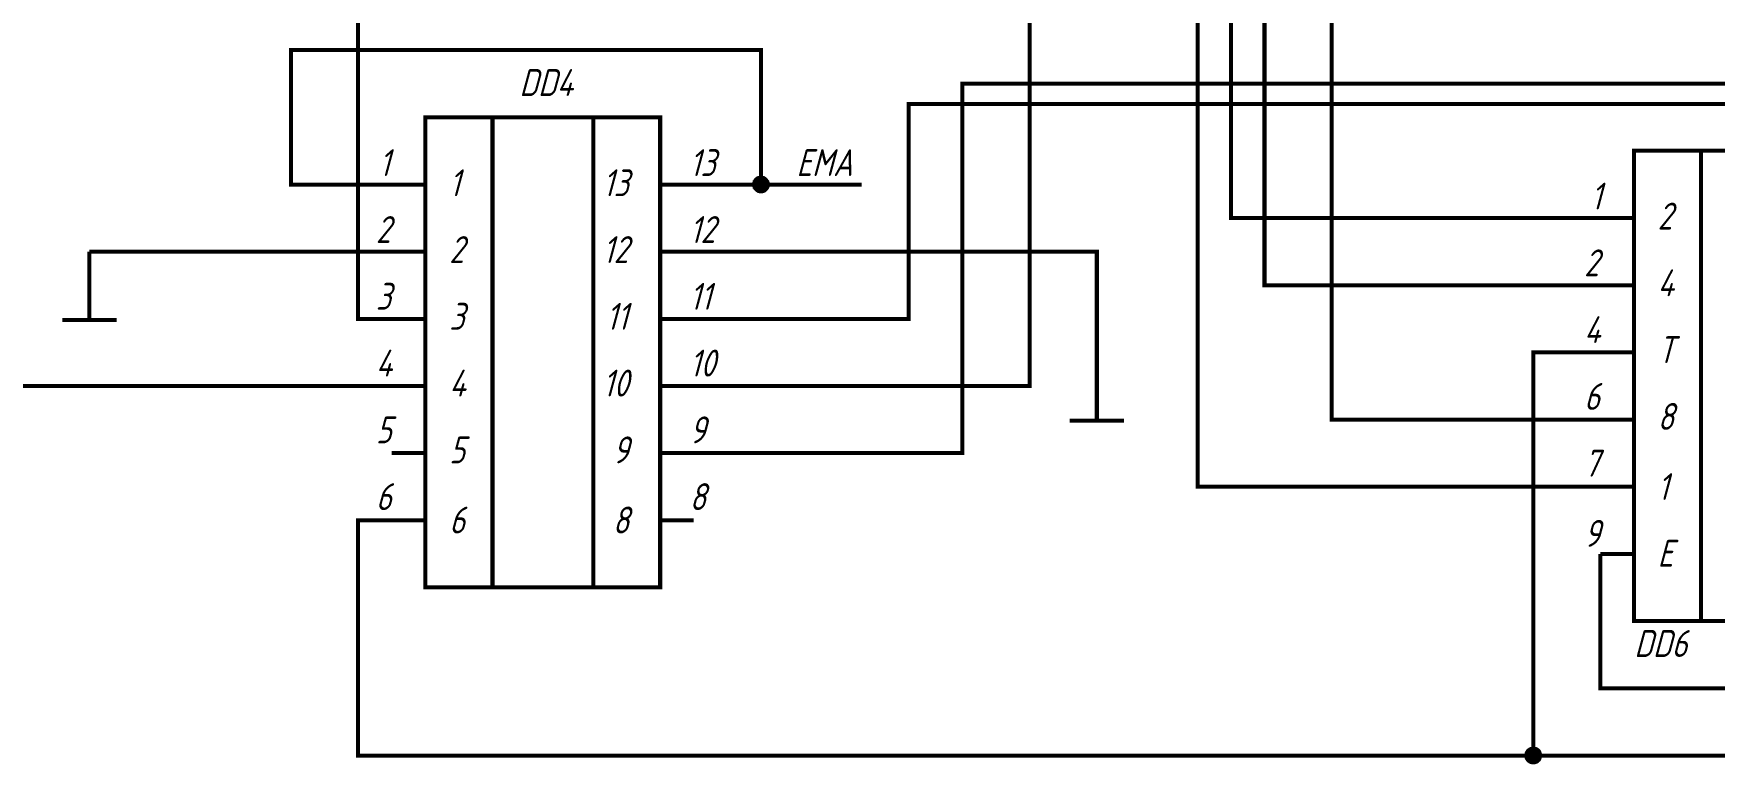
# Model space of a CAD drawing. Extents: x 196 to 1101, y 70 to 664.
# Drawn here: x 517.9 to 643, y 198 to 252.4 of the extents above; entities that cross this region are included whole.
import ezdxf

# ---------------------------------------------------------------- set-up
doc = ezdxf.new("R2010")
doc.units = 0
doc.header["$MEASUREMENT"] = 0
doc.layers.add('Sheet', color=255, linetype='CONTINUOUS')
doc.styles.add('GOST type A0', font='', dxfattribs={"oblique": 15, "height": 3.5})
doc.styles.get('GOST type A0').set_extended_font_data('GOST type A')

msp = doc.modelspace()

# ---------------------------------------------------------------- linework, layer by layer
at = {"layer": 'Sheet', "const_width": 0.3}
for points in [[(574.5, 406.17), (592, 406.17), (592, 226.17), (567, 226.17)], [(567, 221.18), (587, 221.18), (587, 248.68), (731.95, 248.68), (731.95, 391.18), (719.45, 391.18)], [(659.47, 386.18), (664.47, 386.18), (664.47, 293.68), (664.47, 198.67), (629.48, 198.67), (542.02, 198.67), (542.02, 216.18), (544.52, 216.18)], [(504.53, 366.17), (504.53, 226.17), (544.52, 226.17)], [(567, 231.17), (582.99, 231.17), (582.99, 247.17), (740.45, 247.17), (740.45, 356.17)], [(624.48, 296.18), (621.98, 296.18), (621.98, 298.68), (604.5, 298.68), (604.5, 218.68), (634.48, 218.68)], [(544.52, 231.17), (542.02, 231.17), (542.02, 293.68), (544.52, 293.68)], [(624.48, 286.17), (621.98, 286.17), (621.98, 288.68), (606.98, 288.68), (606.98, 238.67), (634.48, 238.67)], [(624.48, 276.17), (621.98, 276.17), (621.98, 278.67), (609.48, 278.67), (609.48, 233.67), (634.48, 233.67)], [(624.48, 266.18), (614.48, 266.18), (614.48, 223.67), (634.48, 223.67)], [(572, 241.17), (572, 251.18), (537.02, 251.18), (537.02, 241.17), (544.52, 241.17)], [(552.02, 246.18), (552.02, 211.18)], [(559.52, 246.18), (559.52, 211.18)], [(641.98, 243.68), (641.98, 208.68)], [(571.5, 241.17), (571.5, 241.21), (571.5, 241.22), (571.5, 241.25), (571.52, 241.28), (571.52, 241.3), (571.52, 241.33), (571.53, 241.35), (571.53, 241.38), (571.55, 241.39), (571.57, 241.42), (571.58, 241.44), (571.58, 241.45), (571.6, 241.48), (571.61, 241.5), (571.63, 241.52), (571.64, 241.53), (571.66, 241.55), (571.69, 241.56), (571.7, 241.58), (571.72, 241.59), (571.74, 241.61), (571.77, 241.62), (571.78, 241.64), (571.8, 241.64), (571.83, 241.66), (571.84, 241.66), (571.88, 241.67), (571.89, 241.67), (571.92, 241.69), (571.95, 241.69), (571.97, 241.69), (572, 241.69)], [(571.5, 241.17), (571.5, 241.21), (571.5, 241.22), (571.5, 241.25), (571.52, 241.28), (571.52, 241.3), (571.52, 241.33), (571.53, 241.35), (571.53, 241.38), (571.55, 241.39), (571.57, 241.42), (571.58, 241.44), (571.58, 241.45), (571.6, 241.48), (571.61, 241.5), (571.63, 241.52), (571.64, 241.53), (571.66, 241.55), (571.69, 241.56), (571.7, 241.58), (571.72, 241.59), (571.74, 241.61), (571.77, 241.62), (571.78, 241.64), (571.8, 241.64), (571.83, 241.66), (571.84, 241.66), (571.88, 241.67), (571.89, 241.67), (571.92, 241.69), (571.95, 241.69), (571.97, 241.69), (572, 241.69)], [(571.5, 241.17), (571.5, 241.21), (571.5, 241.22), (571.5, 241.25), (571.52, 241.28), (571.52, 241.3), (571.52, 241.33), (571.53, 241.35), (571.53, 241.38), (571.55, 241.39), (571.57, 241.42), (571.58, 241.44), (571.58, 241.45), (571.6, 241.48), (571.61, 241.5), (571.63, 241.52), (571.64, 241.53), (571.66, 241.55), (571.69, 241.56), (571.7, 241.58), (571.72, 241.59), (571.74, 241.61), (571.77, 241.62), (571.78, 241.64), (571.8, 241.64), (571.83, 241.66), (571.84, 241.66), (571.88, 241.67), (571.89, 241.67), (571.92, 241.69), (571.95, 241.69), (571.97, 241.69), (572, 241.69)], [(571.5, 241.17), (571.5, 241.21), (571.5, 241.22), (571.5, 241.25), (571.52, 241.28), (571.52, 241.3), (571.52, 241.33), (571.53, 241.35), (571.53, 241.38), (571.55, 241.39), (571.57, 241.42), (571.58, 241.44), (571.58, 241.45), (571.6, 241.48), (571.61, 241.5), (571.63, 241.52), (571.64, 241.53), (571.66, 241.55), (571.69, 241.56), (571.7, 241.58), (571.72, 241.59), (571.74, 241.61), (571.77, 241.62), (571.78, 241.64), (571.8, 241.64), (571.83, 241.66), (571.84, 241.66), (571.88, 241.67), (571.89, 241.67), (571.92, 241.69), (571.95, 241.69), (571.97, 241.69), (572, 241.69)], [(571.5, 241.17), (571.5, 241.21), (571.5, 241.22), (571.5, 241.25), (571.52, 241.28), (571.52, 241.3), (571.52, 241.33), (571.53, 241.35), (571.53, 241.38), (571.55, 241.39), (571.57, 241.42), (571.58, 241.44), (571.58, 241.45), (571.6, 241.48), (571.61, 241.5), (571.63, 241.52), (571.64, 241.53), (571.66, 241.55), (571.69, 241.56), (571.7, 241.58), (571.72, 241.59), (571.74, 241.61), (571.77, 241.62), (571.78, 241.64), (571.8, 241.64), (571.83, 241.66), (571.84, 241.66), (571.88, 241.67), (571.89, 241.67), (571.92, 241.69), (571.95, 241.69), (571.97, 241.69), (572, 241.69)], [(571.5, 241.17), (571.5, 241.21), (571.5, 241.22), (571.5, 241.25), (571.52, 241.28), (571.52, 241.3), (571.52, 241.33), (571.53, 241.35), (571.53, 241.38), (571.55, 241.39), (571.57, 241.42), (571.58, 241.44), (571.58, 241.45), (571.6, 241.48), (571.61, 241.5), (571.63, 241.52), (571.64, 241.53), (571.66, 241.55), (571.69, 241.56), (571.7, 241.58), (571.72, 241.59), (571.74, 241.61), (571.77, 241.62), (571.78, 241.64), (571.8, 241.64), (571.83, 241.66), (571.84, 241.66), (571.88, 241.67), (571.89, 241.67), (571.92, 241.69), (571.95, 241.69), (571.97, 241.69), (572, 241.69)], [(571.5, 241.17), (571.5, 241.21), (571.5, 241.22), (571.5, 241.25), (571.52, 241.28), (571.52, 241.3), (571.52, 241.33), (571.53, 241.35), (571.53, 241.38), (571.55, 241.39), (571.57, 241.42), (571.58, 241.44), (571.58, 241.45), (571.6, 241.48), (571.61, 241.5), (571.63, 241.52), (571.64, 241.53), (571.66, 241.55), (571.69, 241.56), (571.7, 241.58), (571.72, 241.59), (571.74, 241.61), (571.77, 241.62), (571.78, 241.64), (571.8, 241.64), (571.83, 241.66), (571.84, 241.66), (571.88, 241.67), (571.89, 241.67), (571.92, 241.69), (571.95, 241.69), (571.97, 241.69), (572, 241.69)], [(571.5, 241.17), (571.5, 241.21), (571.5, 241.22), (571.5, 241.25), (571.52, 241.28), (571.52, 241.3), (571.52, 241.33), (571.53, 241.35), (571.53, 241.38), (571.55, 241.39), (571.57, 241.42), (571.58, 241.44), (571.58, 241.45), (571.6, 241.48), (571.61, 241.5), (571.63, 241.52), (571.64, 241.53), (571.66, 241.55), (571.69, 241.56), (571.7, 241.58), (571.72, 241.59), (571.74, 241.61), (571.77, 241.62), (571.78, 241.64), (571.8, 241.64), (571.83, 241.66), (571.84, 241.66), (571.88, 241.67), (571.89, 241.67), (571.92, 241.69), (571.95, 241.69), (571.97, 241.69), (572, 241.69)], [(572, 241.69), (572, 241.69)], [(572, 241.69), (572.03, 241.69), (572.05, 241.69), (572.08, 241.69), (572.11, 241.67), (572.12, 241.67), (572.16, 241.66), (572.17, 241.66), (572.2, 241.64), (572.22, 241.64), (572.25, 241.62), (572.26, 241.61), (572.28, 241.59), (572.31, 241.58), (572.33, 241.56), (572.34, 241.55), (572.36, 241.53), (572.37, 241.52), (572.39, 241.5), (572.4, 241.48), (572.42, 241.45), (572.43, 241.44), (572.45, 241.42), (572.47, 241.39), (572.47, 241.38), (572.48, 241.35), (572.48, 241.33), (572.5, 241.3), (572.5, 241.28), (572.51, 241.25), (572.51, 241.22), (572.51, 241.21), (572.51, 241.17)], [(572, 241.69), (572, 241.69)], [(572, 241.69), (572.03, 241.69), (572.05, 241.69), (572.08, 241.69), (572.11, 241.67), (572.12, 241.67), (572.16, 241.66), (572.17, 241.66), (572.2, 241.64), (572.22, 241.64), (572.25, 241.62), (572.26, 241.61), (572.28, 241.59), (572.31, 241.58), (572.33, 241.56), (572.34, 241.55), (572.36, 241.53), (572.37, 241.52), (572.39, 241.5), (572.4, 241.48), (572.42, 241.45), (572.43, 241.44), (572.45, 241.42), (572.47, 241.39), (572.47, 241.38), (572.48, 241.35), (572.48, 241.33), (572.5, 241.3), (572.5, 241.28), (572.51, 241.25), (572.51, 241.22), (572.51, 241.21), (572.51, 241.17)], [(572, 241.69), (572, 241.69)], [(572, 241.69), (572.03, 241.69), (572.05, 241.69), (572.08, 241.69), (572.11, 241.67), (572.12, 241.67), (572.16, 241.66), (572.17, 241.66), (572.2, 241.64), (572.22, 241.64), (572.25, 241.62), (572.26, 241.61), (572.28, 241.59), (572.31, 241.58), (572.33, 241.56), (572.34, 241.55), (572.36, 241.53), (572.37, 241.52), (572.39, 241.5), (572.4, 241.48), (572.42, 241.45), (572.43, 241.44), (572.45, 241.42), (572.47, 241.39), (572.47, 241.38), (572.48, 241.35), (572.48, 241.33), (572.5, 241.3), (572.5, 241.28), (572.51, 241.25), (572.51, 241.22), (572.51, 241.21), (572.51, 241.17)], [(572, 241.69), (572, 241.69)], [(572, 241.69), (572.03, 241.69), (572.05, 241.69), (572.08, 241.69), (572.11, 241.67), (572.12, 241.67), (572.16, 241.66), (572.17, 241.66), (572.2, 241.64), (572.22, 241.64), (572.25, 241.62), (572.26, 241.61), (572.28, 241.59), (572.31, 241.58), (572.33, 241.56), (572.34, 241.55), (572.36, 241.53), (572.37, 241.52), (572.39, 241.5), (572.4, 241.48), (572.42, 241.45), (572.43, 241.44), (572.45, 241.42), (572.47, 241.39), (572.47, 241.38), (572.48, 241.35), (572.48, 241.33), (572.5, 241.3), (572.5, 241.28), (572.51, 241.25), (572.51, 241.22), (572.51, 241.21), (572.51, 241.17)], [(572, 241.69), (572, 241.69)], [(572, 241.69), (572.03, 241.69), (572.05, 241.69), (572.08, 241.69), (572.11, 241.67), (572.12, 241.67), (572.16, 241.66), (572.17, 241.66), (572.2, 241.64), (572.22, 241.64), (572.25, 241.62), (572.26, 241.61), (572.28, 241.59), (572.31, 241.58), (572.33, 241.56), (572.34, 241.55), (572.36, 241.53), (572.37, 241.52), (572.39, 241.5), (572.4, 241.48), (572.42, 241.45), (572.43, 241.44), (572.45, 241.42), (572.47, 241.39), (572.47, 241.38), (572.48, 241.35), (572.48, 241.33), (572.5, 241.3), (572.5, 241.28), (572.51, 241.25), (572.51, 241.22), (572.51, 241.21), (572.51, 241.17)], [(572, 241.69), (572, 241.69)], [(572, 241.69), (572.03, 241.69), (572.05, 241.69), (572.08, 241.69), (572.11, 241.67), (572.12, 241.67), (572.16, 241.66), (572.17, 241.66), (572.2, 241.64), (572.22, 241.64), (572.25, 241.62), (572.26, 241.61), (572.28, 241.59), (572.31, 241.58), (572.33, 241.56), (572.34, 241.55), (572.36, 241.53), (572.37, 241.52), (572.39, 241.5), (572.4, 241.48), (572.42, 241.45), (572.43, 241.44), (572.45, 241.42), (572.47, 241.39), (572.47, 241.38), (572.48, 241.35), (572.48, 241.33), (572.5, 241.3), (572.5, 241.28), (572.51, 241.25), (572.51, 241.22), (572.51, 241.21), (572.51, 241.17)], [(572, 241.69), (572, 241.69)], [(572, 241.69), (572.03, 241.69), (572.05, 241.69), (572.08, 241.69), (572.11, 241.67), (572.12, 241.67), (572.16, 241.66), (572.17, 241.66), (572.2, 241.64), (572.22, 241.64), (572.25, 241.62), (572.26, 241.61), (572.28, 241.59), (572.31, 241.58), (572.33, 241.56), (572.34, 241.55), (572.36, 241.53), (572.37, 241.52), (572.39, 241.5), (572.4, 241.48), (572.42, 241.45), (572.43, 241.44), (572.45, 241.42), (572.47, 241.39), (572.47, 241.38), (572.48, 241.35), (572.48, 241.33), (572.5, 241.3), (572.5, 241.28), (572.51, 241.25), (572.51, 241.22), (572.51, 241.21), (572.51, 241.17)], [(572, 241.69), (572, 241.69)], [(572, 241.69), (572.03, 241.69), (572.05, 241.69), (572.08, 241.69), (572.11, 241.67), (572.12, 241.67), (572.16, 241.66), (572.17, 241.66), (572.2, 241.64), (572.22, 241.64), (572.25, 241.62), (572.26, 241.61), (572.28, 241.59), (572.31, 241.58), (572.33, 241.56), (572.34, 241.55), (572.36, 241.53), (572.37, 241.52), (572.39, 241.5), (572.4, 241.48), (572.42, 241.45), (572.43, 241.44), (572.45, 241.42), (572.47, 241.39), (572.47, 241.38), (572.48, 241.35), (572.48, 241.33), (572.5, 241.3), (572.5, 241.28), (572.51, 241.25), (572.51, 241.22), (572.51, 241.21), (572.51, 241.17)], [(547.02, 241.17), (544.52, 241.17)], [(564.5, 241.17), (567, 241.17)], [(567, 241.17), (572, 241.17), (579.5, 241.17)], [(572, 240.66), (571.97, 240.66), (571.95, 240.66), (571.92, 240.66), (571.89, 240.68), (571.88, 240.68), (571.84, 240.69), (571.83, 240.69), (571.8, 240.71), (571.78, 240.71), (571.77, 240.72), (571.74, 240.74), (571.72, 240.75), (571.7, 240.77), (571.69, 240.79), (571.66, 240.8), (571.64, 240.82), (571.63, 240.83), (571.61, 240.85), (571.6, 240.86), (571.58, 240.89), (571.58, 240.91), (571.57, 240.93), (571.55, 240.96), (571.53, 240.97), (571.53, 241), (571.52, 241.02), (571.52, 241.05), (571.52, 241.07), (571.5, 241.1), (571.5, 241.13), (571.5, 241.14), (571.5, 241.17)], [(571.5, 241.17), (571.5, 241.17)], [(572, 240.66), (571.97, 240.66), (571.95, 240.66), (571.92, 240.66), (571.89, 240.68), (571.88, 240.68), (571.84, 240.69), (571.83, 240.69), (571.8, 240.71), (571.78, 240.71), (571.77, 240.72), (571.74, 240.74), (571.72, 240.75), (571.7, 240.77), (571.69, 240.79), (571.66, 240.8), (571.64, 240.82), (571.63, 240.83), (571.61, 240.85), (571.6, 240.86), (571.58, 240.89), (571.58, 240.91), (571.57, 240.93), (571.55, 240.96), (571.53, 240.97), (571.53, 241), (571.52, 241.02), (571.52, 241.05), (571.52, 241.07), (571.5, 241.1), (571.5, 241.13), (571.5, 241.14), (571.5, 241.17)], [(571.5, 241.17), (571.5, 241.17)], [(572, 240.66), (571.97, 240.66), (571.95, 240.66), (571.92, 240.66), (571.89, 240.68), (571.88, 240.68), (571.84, 240.69), (571.83, 240.69), (571.8, 240.71), (571.78, 240.71), (571.77, 240.72), (571.74, 240.74), (571.72, 240.75), (571.7, 240.77), (571.69, 240.79), (571.66, 240.8), (571.64, 240.82), (571.63, 240.83), (571.61, 240.85), (571.6, 240.86), (571.58, 240.89), (571.58, 240.91), (571.57, 240.93), (571.55, 240.96), (571.53, 240.97), (571.53, 241), (571.52, 241.02), (571.52, 241.05), (571.52, 241.07), (571.5, 241.1), (571.5, 241.13), (571.5, 241.14), (571.5, 241.17)], [(571.5, 241.17), (571.5, 241.17)], [(572, 240.66), (571.97, 240.66), (571.95, 240.66), (571.92, 240.66), (571.89, 240.68), (571.88, 240.68), (571.84, 240.69), (571.83, 240.69), (571.8, 240.71), (571.78, 240.71), (571.77, 240.72), (571.74, 240.74), (571.72, 240.75), (571.7, 240.77), (571.69, 240.79), (571.66, 240.8), (571.64, 240.82), (571.63, 240.83), (571.61, 240.85), (571.6, 240.86), (571.58, 240.89), (571.58, 240.91), (571.57, 240.93), (571.55, 240.96), (571.53, 240.97), (571.53, 241), (571.52, 241.02), (571.52, 241.05), (571.52, 241.07), (571.5, 241.1), (571.5, 241.13), (571.5, 241.14), (571.5, 241.17)], [(571.5, 241.17), (571.5, 241.17)], [(572, 240.66), (571.97, 240.66), (571.95, 240.66), (571.92, 240.66), (571.89, 240.68), (571.88, 240.68), (571.84, 240.69), (571.83, 240.69), (571.8, 240.71), (571.78, 240.71), (571.77, 240.72), (571.74, 240.74), (571.72, 240.75), (571.7, 240.77), (571.69, 240.79), (571.66, 240.8), (571.64, 240.82), (571.63, 240.83), (571.61, 240.85), (571.6, 240.86), (571.58, 240.89), (571.58, 240.91), (571.57, 240.93), (571.55, 240.96), (571.53, 240.97), (571.53, 241), (571.52, 241.02), (571.52, 241.05), (571.52, 241.07), (571.5, 241.1), (571.5, 241.13), (571.5, 241.14), (571.5, 241.17)], [(571.5, 241.17), (571.5, 241.17)], [(572, 240.66), (571.97, 240.66), (571.95, 240.66), (571.92, 240.66), (571.89, 240.68), (571.88, 240.68), (571.84, 240.69), (571.83, 240.69), (571.8, 240.71), (571.78, 240.71), (571.77, 240.72), (571.74, 240.74), (571.72, 240.75), (571.7, 240.77), (571.69, 240.79), (571.66, 240.8), (571.64, 240.82), (571.63, 240.83), (571.61, 240.85), (571.6, 240.86), (571.58, 240.89), (571.58, 240.91), (571.57, 240.93), (571.55, 240.96), (571.53, 240.97), (571.53, 241), (571.52, 241.02), (571.52, 241.05), (571.52, 241.07), (571.5, 241.1), (571.5, 241.13), (571.5, 241.14), (571.5, 241.17)], [(571.5, 241.17), (571.5, 241.17)], [(572, 240.66), (571.97, 240.66), (571.95, 240.66), (571.92, 240.66), (571.89, 240.68), (571.88, 240.68), (571.84, 240.69), (571.83, 240.69), (571.8, 240.71), (571.78, 240.71), (571.77, 240.72), (571.74, 240.74), (571.72, 240.75), (571.7, 240.77), (571.69, 240.79), (571.66, 240.8), (571.64, 240.82), (571.63, 240.83), (571.61, 240.85), (571.6, 240.86), (571.58, 240.89), (571.58, 240.91), (571.57, 240.93), (571.55, 240.96), (571.53, 240.97), (571.53, 241), (571.52, 241.02), (571.52, 241.05), (571.52, 241.07), (571.5, 241.1), (571.5, 241.13), (571.5, 241.14), (571.5, 241.17)], [(571.5, 241.17), (571.5, 241.17)], [(572, 240.66), (571.97, 240.66), (571.95, 240.66), (571.92, 240.66), (571.89, 240.68), (571.88, 240.68), (571.84, 240.69), (571.83, 240.69), (571.8, 240.71), (571.78, 240.71), (571.77, 240.72), (571.74, 240.74), (571.72, 240.75), (571.7, 240.77), (571.69, 240.79), (571.66, 240.8), (571.64, 240.82), (571.63, 240.83), (571.61, 240.85), (571.6, 240.86), (571.58, 240.89), (571.58, 240.91), (571.57, 240.93), (571.55, 240.96), (571.53, 240.97), (571.53, 241), (571.52, 241.02), (571.52, 241.05), (571.52, 241.07), (571.5, 241.1), (571.5, 241.13), (571.5, 241.14), (571.5, 241.17)], [(571.5, 241.17), (571.5, 241.17)], [(572.51, 241.17), (572.51, 241.14), (572.51, 241.13), (572.51, 241.1), (572.5, 241.07), (572.5, 241.05), (572.48, 241.02), (572.48, 241), (572.47, 240.97), (572.47, 240.96), (572.45, 240.93), (572.43, 240.91), (572.42, 240.89), (572.4, 240.86), (572.39, 240.85), (572.37, 240.83), (572.36, 240.82), (572.34, 240.8), (572.33, 240.79), (572.31, 240.77), (572.28, 240.75), (572.26, 240.74), (572.25, 240.72), (572.22, 240.71), (572.2, 240.71), (572.17, 240.69), (572.16, 240.69), (572.12, 240.68), (572.11, 240.68), (572.08, 240.66), (572.05, 240.66), (572.03, 240.66), (572, 240.66)], [(572.51, 241.17), (572.51, 241.14), (572.51, 241.13), (572.51, 241.1), (572.5, 241.07), (572.5, 241.05), (572.48, 241.02), (572.48, 241), (572.47, 240.97), (572.47, 240.96), (572.45, 240.93), (572.43, 240.91), (572.42, 240.89), (572.4, 240.86), (572.39, 240.85), (572.37, 240.83), (572.36, 240.82), (572.34, 240.8), (572.33, 240.79), (572.31, 240.77), (572.28, 240.75), (572.26, 240.74), (572.25, 240.72), (572.22, 240.71), (572.2, 240.71), (572.17, 240.69), (572.16, 240.69), (572.12, 240.68), (572.11, 240.68), (572.08, 240.66), (572.05, 240.66), (572.03, 240.66), (572, 240.66)], [(572.51, 241.17), (572.51, 241.14), (572.51, 241.13), (572.51, 241.1), (572.5, 241.07), (572.5, 241.05), (572.48, 241.02), (572.48, 241), (572.47, 240.97), (572.47, 240.96), (572.45, 240.93), (572.43, 240.91), (572.42, 240.89), (572.4, 240.86), (572.39, 240.85), (572.37, 240.83), (572.36, 240.82), (572.34, 240.8), (572.33, 240.79), (572.31, 240.77), (572.28, 240.75), (572.26, 240.74), (572.25, 240.72), (572.22, 240.71), (572.2, 240.71), (572.17, 240.69), (572.16, 240.69), (572.12, 240.68), (572.11, 240.68), (572.08, 240.66), (572.05, 240.66), (572.03, 240.66), (572, 240.66)], [(572.51, 241.17), (572.51, 241.14), (572.51, 241.13), (572.51, 241.1), (572.5, 241.07), (572.5, 241.05), (572.48, 241.02), (572.48, 241), (572.47, 240.97), (572.47, 240.96), (572.45, 240.93), (572.43, 240.91), (572.42, 240.89), (572.4, 240.86), (572.39, 240.85), (572.37, 240.83), (572.36, 240.82), (572.34, 240.8), (572.33, 240.79), (572.31, 240.77), (572.28, 240.75), (572.26, 240.74), (572.25, 240.72), (572.22, 240.71), (572.2, 240.71), (572.17, 240.69), (572.16, 240.69), (572.12, 240.68), (572.11, 240.68), (572.08, 240.66), (572.05, 240.66), (572.03, 240.66), (572, 240.66)], [(572.51, 241.17), (572.51, 241.14), (572.51, 241.13), (572.51, 241.1), (572.5, 241.07), (572.5, 241.05), (572.48, 241.02), (572.48, 241), (572.47, 240.97), (572.47, 240.96), (572.45, 240.93), (572.43, 240.91), (572.42, 240.89), (572.4, 240.86), (572.39, 240.85), (572.37, 240.83), (572.36, 240.82), (572.34, 240.8), (572.33, 240.79), (572.31, 240.77), (572.28, 240.75), (572.26, 240.74), (572.25, 240.72), (572.22, 240.71), (572.2, 240.71), (572.17, 240.69), (572.16, 240.69), (572.12, 240.68), (572.11, 240.68), (572.08, 240.66), (572.05, 240.66), (572.03, 240.66), (572, 240.66)], [(572.51, 241.17), (572.51, 241.14), (572.51, 241.13), (572.51, 241.1), (572.5, 241.07), (572.5, 241.05), (572.48, 241.02), (572.48, 241), (572.47, 240.97), (572.47, 240.96), (572.45, 240.93), (572.43, 240.91), (572.42, 240.89), (572.4, 240.86), (572.39, 240.85), (572.37, 240.83), (572.36, 240.82), (572.34, 240.8), (572.33, 240.79), (572.31, 240.77), (572.28, 240.75), (572.26, 240.74), (572.25, 240.72), (572.22, 240.71), (572.2, 240.71), (572.17, 240.69), (572.16, 240.69), (572.12, 240.68), (572.11, 240.68), (572.08, 240.66), (572.05, 240.66), (572.03, 240.66), (572, 240.66)], [(572.51, 241.17), (572.51, 241.14), (572.51, 241.13), (572.51, 241.1), (572.5, 241.07), (572.5, 241.05), (572.48, 241.02), (572.48, 241), (572.47, 240.97), (572.47, 240.96), (572.45, 240.93), (572.43, 240.91), (572.42, 240.89), (572.4, 240.86), (572.39, 240.85), (572.37, 240.83), (572.36, 240.82), (572.34, 240.8), (572.33, 240.79), (572.31, 240.77), (572.28, 240.75), (572.26, 240.74), (572.25, 240.72), (572.22, 240.71), (572.2, 240.71), (572.17, 240.69), (572.16, 240.69), (572.12, 240.68), (572.11, 240.68), (572.08, 240.66), (572.05, 240.66), (572.03, 240.66), (572, 240.66)], [(572.51, 241.17), (572.51, 241.14), (572.51, 241.13), (572.51, 241.1), (572.5, 241.07), (572.5, 241.05), (572.48, 241.02), (572.48, 241), (572.47, 240.97), (572.47, 240.96), (572.45, 240.93), (572.43, 240.91), (572.42, 240.89), (572.4, 240.86), (572.39, 240.85), (572.37, 240.83), (572.36, 240.82), (572.34, 240.8), (572.33, 240.79), (572.31, 240.77), (572.28, 240.75), (572.26, 240.74), (572.25, 240.72), (572.22, 240.71), (572.2, 240.71), (572.17, 240.69), (572.16, 240.69), (572.12, 240.68), (572.11, 240.68), (572.08, 240.66), (572.05, 240.66), (572.03, 240.66), (572, 240.66)], [(572.51, 241.17), (572.51, 241.17), (572.51, 241.17), (572.51, 241.17), (572.51, 241.17), (572.51, 241.17), (572.51, 241.17), (572.51, 241.17), (572.51, 241.17), (572.51, 241.17), (572.51, 241.17), (572.51, 241.17), (572.51, 241.17), (572.51, 241.17), (572.51, 241.17), (572.51, 241.17), (572.51, 241.17), (572.51, 241.17), (572.51, 241.17), (572.51, 241.17), (572.51, 241.17), (572.51, 241.17), (572.51, 241.17), (572.51, 241.17), (572.51, 241.17), (572.51, 241.17), (572.51, 241.17), (572.51, 241.17), (572.51, 241.17), (572.51, 241.17), (572.51, 241.17), (572.51, 241.17), (572.51, 241.17)], [(572.51, 241.17), (572.51, 241.17)], [(572.51, 241.17), (572.51, 241.17), (572.51, 241.17), (572.51, 241.17), (572.51, 241.17), (572.51, 241.17), (572.51, 241.17), (572.51, 241.17), (572.51, 241.17), (572.51, 241.17), (572.51, 241.17), (572.51, 241.17), (572.51, 241.17), (572.51, 241.17), (572.51, 241.17), (572.51, 241.17), (572.51, 241.17), (572.51, 241.17), (572.51, 241.17), (572.51, 241.17), (572.51, 241.17), (572.51, 241.17), (572.51, 241.17), (572.51, 241.17), (572.51, 241.17), (572.51, 241.17), (572.51, 241.17), (572.51, 241.17), (572.51, 241.17), (572.51, 241.17), (572.51, 241.17), (572.51, 241.17), (572.51, 241.17)], [(572.51, 241.17), (572.51, 241.17)], [(572.51, 241.17), (572.51, 241.17), (572.51, 241.17), (572.51, 241.17), (572.51, 241.17), (572.51, 241.17), (572.51, 241.17), (572.51, 241.17), (572.51, 241.17), (572.51, 241.17), (572.51, 241.17), (572.51, 241.17), (572.51, 241.17), (572.51, 241.17), (572.51, 241.17), (572.51, 241.17), (572.51, 241.17), (572.51, 241.17), (572.51, 241.17), (572.51, 241.17), (572.51, 241.17), (572.51, 241.17), (572.51, 241.17), (572.51, 241.17), (572.51, 241.17), (572.51, 241.17), (572.51, 241.17), (572.51, 241.17), (572.51, 241.17), (572.51, 241.17), (572.51, 241.17), (572.51, 241.17), (572.51, 241.17)], [(572.51, 241.17), (572.51, 241.17)], [(572.51, 241.17), (572.51, 241.17), (572.51, 241.17), (572.51, 241.17), (572.51, 241.17), (572.51, 241.17), (572.51, 241.17), (572.51, 241.17), (572.51, 241.17), (572.51, 241.17), (572.51, 241.17), (572.51, 241.17), (572.51, 241.17), (572.51, 241.17), (572.51, 241.17), (572.51, 241.17), (572.51, 241.17), (572.51, 241.17), (572.51, 241.17), (572.51, 241.17), (572.51, 241.17), (572.51, 241.17), (572.51, 241.17), (572.51, 241.17), (572.51, 241.17), (572.51, 241.17), (572.51, 241.17), (572.51, 241.17), (572.51, 241.17), (572.51, 241.17), (572.51, 241.17), (572.51, 241.17), (572.51, 241.17)], [(572.51, 241.17), (572.51, 241.17)], [(572.51, 241.17), (572.51, 241.17), (572.51, 241.17), (572.51, 241.17), (572.51, 241.17), (572.51, 241.17), (572.51, 241.17), (572.51, 241.17), (572.51, 241.17), (572.51, 241.17), (572.51, 241.17), (572.51, 241.17), (572.51, 241.17), (572.51, 241.17), (572.51, 241.17), (572.51, 241.17), (572.51, 241.17), (572.51, 241.17), (572.51, 241.17), (572.51, 241.17), (572.51, 241.17), (572.51, 241.17), (572.51, 241.17), (572.51, 241.17), (572.51, 241.17), (572.51, 241.17), (572.51, 241.17), (572.51, 241.17), (572.51, 241.17), (572.51, 241.17), (572.51, 241.17), (572.51, 241.17), (572.51, 241.17)], [(572.51, 241.17), (572.51, 241.17)], [(572.51, 241.17), (572.51, 241.17), (572.51, 241.17), (572.51, 241.17), (572.51, 241.17), (572.51, 241.17), (572.51, 241.17), (572.51, 241.17), (572.51, 241.17), (572.51, 241.17), (572.51, 241.17), (572.51, 241.17), (572.51, 241.17), (572.51, 241.17), (572.51, 241.17), (572.51, 241.17), (572.51, 241.17), (572.51, 241.17), (572.51, 241.17), (572.51, 241.17), (572.51, 241.17), (572.51, 241.17), (572.51, 241.17), (572.51, 241.17), (572.51, 241.17), (572.51, 241.17), (572.51, 241.17), (572.51, 241.17), (572.51, 241.17), (572.51, 241.17), (572.51, 241.17), (572.51, 241.17), (572.51, 241.17)], [(572.51, 241.17), (572.51, 241.17)], [(572.51, 241.17), (572.51, 241.17), (572.51, 241.17), (572.51, 241.17), (572.51, 241.17), (572.51, 241.17), (572.51, 241.17), (572.51, 241.17), (572.51, 241.17), (572.51, 241.17), (572.51, 241.17), (572.51, 241.17), (572.51, 241.17), (572.51, 241.17), (572.51, 241.17), (572.51, 241.17), (572.51, 241.17), (572.51, 241.17), (572.51, 241.17), (572.51, 241.17), (572.51, 241.17), (572.51, 241.17), (572.51, 241.17), (572.51, 241.17), (572.51, 241.17), (572.51, 241.17), (572.51, 241.17), (572.51, 241.17), (572.51, 241.17), (572.51, 241.17), (572.51, 241.17), (572.51, 241.17), (572.51, 241.17)], [(572.51, 241.17), (572.51, 241.17)], [(572.51, 241.17), (572.51, 241.17), (572.51, 241.17), (572.51, 241.17), (572.51, 241.17), (572.51, 241.17), (572.51, 241.17), (572.51, 241.17), (572.51, 241.17), (572.51, 241.17), (572.51, 241.17), (572.51, 241.17), (572.51, 241.17), (572.51, 241.17), (572.51, 241.17), (572.51, 241.17), (572.51, 241.17), (572.51, 241.17), (572.51, 241.17), (572.51, 241.17), (572.51, 241.17), (572.51, 241.17), (572.51, 241.17), (572.51, 241.17), (572.51, 241.17), (572.51, 241.17), (572.51, 241.17), (572.51, 241.17), (572.51, 241.17), (572.51, 241.17), (572.51, 241.17), (572.51, 241.17), (572.51, 241.17)], [(572.51, 241.17), (572.51, 241.17)], [(636.98, 238.67), (634.48, 238.67)], [(522.02, 236.17), (522.02, 231.09)], [(544.52, 236.17), (522.02, 236.17)], [(547.02, 236.17), (544.52, 236.17)], [(564.5, 236.17), (567, 236.17)], [(567, 236.17), (597, 236.17), (597, 228.67)], [(636.98, 233.67), (634.48, 233.67)], [(520, 231.09), (524.05, 231.09)], [(547.02, 231.17), (544.52, 231.17)], [(564.5, 231.17), (567, 231.17)], [(597, 228.67), (597, 223.59)], [(634.48, 228.67), (629.48, 228.67), (629.48, 198.67)], [(636.98, 228.67), (634.48, 228.67)], [(547.02, 226.17), (544.52, 226.17)], [(564.5, 226.17), (567, 226.17)], [(594.97, 223.59), (599.03, 223.59)], [(636.98, 223.67), (634.48, 223.67)], [(547.02, 221.18), (544.52, 221.18)], [(564.5, 221.18), (567, 221.18)], [(636.98, 218.68), (634.48, 218.68)], [(547.02, 216.18), (544.52, 216.18)], [(564.5, 216.18), (567, 216.18)], [(636.98, 213.68), (634.48, 213.68)], [(634.48, 213.68), (634.48, 203.68), (666.97, 203.68), (666.97, 208.68), (669.47, 208.68)], [(628.97, 198.67), (628.97, 198.71), (628.97, 198.72), (628.97, 198.75), (628.99, 198.78), (628.99, 198.8), (629, 198.83), (629, 198.85), (629.02, 198.88), (629.02, 198.89), (629.03, 198.92), (629.05, 198.94), (629.07, 198.95), (629.08, 198.99), (629.1, 199), (629.11, 199.02), (629.13, 199.03), (629.14, 199.05), (629.16, 199.06), (629.17, 199.08), (629.21, 199.09), (629.22, 199.11), (629.24, 199.13), (629.27, 199.14), (629.28, 199.14), (629.31, 199.16), (629.33, 199.16), (629.36, 199.17), (629.38, 199.17), (629.41, 199.19), (629.44, 199.19), (629.45, 199.19), (629.48, 199.19)], [(628.97, 198.67), (628.97, 198.71), (628.97, 198.72), (628.97, 198.75), (628.99, 198.78), (628.99, 198.8), (629, 198.83), (629, 198.85), (629.02, 198.88), (629.02, 198.89), (629.03, 198.92), (629.05, 198.94), (629.07, 198.95), (629.08, 198.99), (629.1, 199), (629.11, 199.02), (629.13, 199.03), (629.14, 199.05), (629.16, 199.06), (629.17, 199.08), (629.21, 199.09), (629.22, 199.11), (629.24, 199.13), (629.27, 199.14), (629.28, 199.14), (629.31, 199.16), (629.33, 199.16), (629.36, 199.17), (629.38, 199.17), (629.41, 199.19), (629.44, 199.19), (629.45, 199.19), (629.48, 199.19)], [(628.97, 198.67), (628.97, 198.71), (628.97, 198.72), (628.97, 198.75), (628.99, 198.78), (628.99, 198.8), (629, 198.83), (629, 198.85), (629.02, 198.88), (629.02, 198.89), (629.03, 198.92), (629.05, 198.94), (629.07, 198.95), (629.08, 198.99), (629.1, 199), (629.11, 199.02), (629.13, 199.03), (629.14, 199.05), (629.16, 199.06), (629.17, 199.08), (629.21, 199.09), (629.22, 199.11), (629.24, 199.13), (629.27, 199.14), (629.28, 199.14), (629.31, 199.16), (629.33, 199.16), (629.36, 199.17), (629.38, 199.17), (629.41, 199.19), (629.44, 199.19), (629.45, 199.19), (629.48, 199.19)], [(628.97, 198.67), (628.97, 198.71), (628.97, 198.72), (628.97, 198.75), (628.99, 198.78), (628.99, 198.8), (629, 198.83), (629, 198.85), (629.02, 198.88), (629.02, 198.89), (629.03, 198.92), (629.05, 198.94), (629.07, 198.95), (629.08, 198.99), (629.1, 199), (629.11, 199.02), (629.13, 199.03), (629.14, 199.05), (629.16, 199.06), (629.17, 199.08), (629.21, 199.09), (629.22, 199.11), (629.24, 199.13), (629.27, 199.14), (629.28, 199.14), (629.31, 199.16), (629.33, 199.16), (629.36, 199.17), (629.38, 199.17), (629.41, 199.19), (629.44, 199.19), (629.45, 199.19), (629.48, 199.19)], [(628.97, 198.67), (628.97, 198.71), (628.97, 198.72), (628.97, 198.75), (628.99, 198.78), (628.99, 198.8), (629, 198.83), (629, 198.85), (629.02, 198.88), (629.02, 198.89), (629.03, 198.92), (629.05, 198.94), (629.07, 198.95), (629.08, 198.99), (629.1, 199), (629.11, 199.02), (629.13, 199.03), (629.14, 199.05), (629.16, 199.06), (629.17, 199.08), (629.21, 199.09), (629.22, 199.11), (629.24, 199.13), (629.27, 199.14), (629.28, 199.14), (629.31, 199.16), (629.33, 199.16), (629.36, 199.17), (629.38, 199.17), (629.41, 199.19), (629.44, 199.19), (629.45, 199.19), (629.48, 199.19)], [(628.97, 198.67), (628.97, 198.71), (628.97, 198.72), (628.97, 198.75), (628.99, 198.78), (628.99, 198.8), (629, 198.83), (629, 198.85), (629.02, 198.88), (629.02, 198.89), (629.03, 198.92), (629.05, 198.94), (629.07, 198.95), (629.08, 198.99), (629.1, 199), (629.11, 199.02), (629.13, 199.03), (629.14, 199.05), (629.16, 199.06), (629.17, 199.08), (629.21, 199.09), (629.22, 199.11), (629.24, 199.13), (629.27, 199.14), (629.28, 199.14), (629.31, 199.16), (629.33, 199.16), (629.36, 199.17), (629.38, 199.17), (629.41, 199.19), (629.44, 199.19), (629.45, 199.19), (629.48, 199.19)], [(628.97, 198.67), (628.97, 198.71), (628.97, 198.72), (628.97, 198.75), (628.99, 198.78), (628.99, 198.8), (629, 198.83), (629, 198.85), (629.02, 198.88), (629.02, 198.89), (629.03, 198.92), (629.05, 198.94), (629.07, 198.95), (629.08, 198.99), (629.1, 199), (629.11, 199.02), (629.13, 199.03), (629.14, 199.05), (629.16, 199.06), (629.17, 199.08), (629.21, 199.09), (629.22, 199.11), (629.24, 199.13), (629.27, 199.14), (629.28, 199.14), (629.31, 199.16), (629.33, 199.16), (629.36, 199.17), (629.38, 199.17), (629.41, 199.19), (629.44, 199.19), (629.45, 199.19), (629.48, 199.19)], [(628.97, 198.67), (628.97, 198.71), (628.97, 198.72), (628.97, 198.75), (628.99, 198.78), (628.99, 198.8), (629, 198.83), (629, 198.85), (629.02, 198.88), (629.02, 198.89), (629.03, 198.92), (629.05, 198.94), (629.07, 198.95), (629.08, 198.99), (629.1, 199), (629.11, 199.02), (629.13, 199.03), (629.14, 199.05), (629.16, 199.06), (629.17, 199.08), (629.21, 199.09), (629.22, 199.11), (629.24, 199.13), (629.27, 199.14), (629.28, 199.14), (629.31, 199.16), (629.33, 199.16), (629.36, 199.17), (629.38, 199.17), (629.41, 199.19), (629.44, 199.19), (629.45, 199.19), (629.48, 199.19)], [(629.48, 199.19), (629.48, 199.19)], [(629.48, 199.19), (629.52, 199.19), (629.53, 199.19), (629.56, 199.19), (629.59, 199.17), (629.61, 199.17), (629.64, 199.16), (629.66, 199.16), (629.69, 199.14), (629.7, 199.14), (629.73, 199.13), (629.75, 199.11), (629.76, 199.09), (629.8, 199.08), (629.81, 199.06), (629.83, 199.05), (629.84, 199.03), (629.86, 199.02), (629.87, 199), (629.89, 198.99), (629.9, 198.95), (629.92, 198.94), (629.94, 198.92), (629.95, 198.89), (629.95, 198.88), (629.97, 198.85), (629.97, 198.83), (629.98, 198.8), (629.98, 198.78), (630, 198.75), (630, 198.72), (630, 198.71), (630, 198.67)], [(629.48, 199.19), (629.48, 199.19)], [(629.48, 199.19), (629.52, 199.19), (629.53, 199.19), (629.56, 199.19), (629.59, 199.17), (629.61, 199.17), (629.64, 199.16), (629.66, 199.16), (629.69, 199.14), (629.7, 199.14), (629.73, 199.13), (629.75, 199.11), (629.76, 199.09), (629.8, 199.08), (629.81, 199.06), (629.83, 199.05), (629.84, 199.03), (629.86, 199.02), (629.87, 199), (629.89, 198.99), (629.9, 198.95), (629.92, 198.94), (629.94, 198.92), (629.95, 198.89), (629.95, 198.88), (629.97, 198.85), (629.97, 198.83), (629.98, 198.8), (629.98, 198.78), (630, 198.75), (630, 198.72), (630, 198.71), (630, 198.67)], [(629.48, 199.19), (629.48, 199.19)], [(629.48, 199.19), (629.52, 199.19), (629.53, 199.19), (629.56, 199.19), (629.59, 199.17), (629.61, 199.17), (629.64, 199.16), (629.66, 199.16), (629.69, 199.14), (629.7, 199.14), (629.73, 199.13), (629.75, 199.11), (629.76, 199.09), (629.8, 199.08), (629.81, 199.06), (629.83, 199.05), (629.84, 199.03), (629.86, 199.02), (629.87, 199), (629.89, 198.99), (629.9, 198.95), (629.92, 198.94), (629.94, 198.92), (629.95, 198.89), (629.95, 198.88), (629.97, 198.85), (629.97, 198.83), (629.98, 198.8), (629.98, 198.78), (630, 198.75), (630, 198.72), (630, 198.71), (630, 198.67)], [(629.48, 199.19), (629.48, 199.19)], [(629.48, 199.19), (629.52, 199.19), (629.53, 199.19), (629.56, 199.19), (629.59, 199.17), (629.61, 199.17), (629.64, 199.16), (629.66, 199.16), (629.69, 199.14), (629.7, 199.14), (629.73, 199.13), (629.75, 199.11), (629.76, 199.09), (629.8, 199.08), (629.81, 199.06), (629.83, 199.05), (629.84, 199.03), (629.86, 199.02), (629.87, 199), (629.89, 198.99), (629.9, 198.95), (629.92, 198.94), (629.94, 198.92), (629.95, 198.89), (629.95, 198.88), (629.97, 198.85), (629.97, 198.83), (629.98, 198.8), (629.98, 198.78), (630, 198.75), (630, 198.72), (630, 198.71), (630, 198.67)], [(629.48, 199.19), (629.48, 199.19)], [(629.48, 199.19), (629.52, 199.19), (629.53, 199.19), (629.56, 199.19), (629.59, 199.17), (629.61, 199.17), (629.64, 199.16), (629.66, 199.16), (629.69, 199.14), (629.7, 199.14), (629.73, 199.13), (629.75, 199.11), (629.76, 199.09), (629.8, 199.08), (629.81, 199.06), (629.83, 199.05), (629.84, 199.03), (629.86, 199.02), (629.87, 199), (629.89, 198.99), (629.9, 198.95), (629.92, 198.94), (629.94, 198.92), (629.95, 198.89), (629.95, 198.88), (629.97, 198.85), (629.97, 198.83), (629.98, 198.8), (629.98, 198.78), (630, 198.75), (630, 198.72), (630, 198.71), (630, 198.67)], [(629.48, 199.19), (629.48, 199.19)], [(629.48, 199.19), (629.52, 199.19), (629.53, 199.19), (629.56, 199.19), (629.59, 199.17), (629.61, 199.17), (629.64, 199.16), (629.66, 199.16), (629.69, 199.14), (629.7, 199.14), (629.73, 199.13), (629.75, 199.11), (629.76, 199.09), (629.8, 199.08), (629.81, 199.06), (629.83, 199.05), (629.84, 199.03), (629.86, 199.02), (629.87, 199), (629.89, 198.99), (629.9, 198.95), (629.92, 198.94), (629.94, 198.92), (629.95, 198.89), (629.95, 198.88), (629.97, 198.85), (629.97, 198.83), (629.98, 198.8), (629.98, 198.78), (630, 198.75), (630, 198.72), (630, 198.71), (630, 198.67)], [(629.48, 199.19), (629.48, 199.19)], [(629.48, 199.19), (629.52, 199.19), (629.53, 199.19), (629.56, 199.19), (629.59, 199.17), (629.61, 199.17), (629.64, 199.16), (629.66, 199.16), (629.69, 199.14), (629.7, 199.14), (629.73, 199.13), (629.75, 199.11), (629.76, 199.09), (629.8, 199.08), (629.81, 199.06), (629.83, 199.05), (629.84, 199.03), (629.86, 199.02), (629.87, 199), (629.89, 198.99), (629.9, 198.95), (629.92, 198.94), (629.94, 198.92), (629.95, 198.89), (629.95, 198.88), (629.97, 198.85), (629.97, 198.83), (629.98, 198.8), (629.98, 198.78), (630, 198.75), (630, 198.72), (630, 198.71), (630, 198.67)], [(629.48, 199.19), (629.48, 199.19)], [(629.48, 199.19), (629.52, 199.19), (629.53, 199.19), (629.56, 199.19), (629.59, 199.17), (629.61, 199.17), (629.64, 199.16), (629.66, 199.16), (629.69, 199.14), (629.7, 199.14), (629.73, 199.13), (629.75, 199.11), (629.76, 199.09), (629.8, 199.08), (629.81, 199.06), (629.83, 199.05), (629.84, 199.03), (629.86, 199.02), (629.87, 199), (629.89, 198.99), (629.9, 198.95), (629.92, 198.94), (629.94, 198.92), (629.95, 198.89), (629.95, 198.88), (629.97, 198.85), (629.97, 198.83), (629.98, 198.8), (629.98, 198.78), (630, 198.75), (630, 198.72), (630, 198.71), (630, 198.67)], [(629.48, 198.16), (629.45, 198.16), (629.44, 198.16), (629.41, 198.16), (629.38, 198.18), (629.36, 198.18), (629.33, 198.19), (629.31, 198.19), (629.28, 198.21), (629.27, 198.21), (629.24, 198.22), (629.22, 198.24), (629.21, 198.26), (629.17, 198.27), (629.16, 198.29), (629.14, 198.3), (629.13, 198.32), (629.11, 198.33), (629.1, 198.35), (629.08, 198.36), (629.07, 198.4), (629.05, 198.41), (629.03, 198.43), (629.02, 198.46), (629.02, 198.47), (629, 198.5), (629, 198.52), (628.99, 198.55), (628.99, 198.57), (628.97, 198.6), (628.97, 198.63), (628.97, 198.64), (628.97, 198.67)], [(628.97, 198.67), (628.97, 198.67)], [(629.48, 198.16), (629.45, 198.16), (629.44, 198.16), (629.41, 198.16), (629.38, 198.18), (629.36, 198.18), (629.33, 198.19), (629.31, 198.19), (629.28, 198.21), (629.27, 198.21), (629.24, 198.22), (629.22, 198.24), (629.21, 198.26), (629.17, 198.27), (629.16, 198.29), (629.14, 198.3), (629.13, 198.32), (629.11, 198.33), (629.1, 198.35), (629.08, 198.36), (629.07, 198.4), (629.05, 198.41), (629.03, 198.43), (629.02, 198.46), (629.02, 198.47), (629, 198.5), (629, 198.52), (628.99, 198.55), (628.99, 198.57), (628.97, 198.6), (628.97, 198.63), (628.97, 198.64), (628.97, 198.67)], [(628.97, 198.67), (628.97, 198.67)], [(629.48, 198.16), (629.45, 198.16), (629.44, 198.16), (629.41, 198.16), (629.38, 198.18), (629.36, 198.18), (629.33, 198.19), (629.31, 198.19), (629.28, 198.21), (629.27, 198.21), (629.24, 198.22), (629.22, 198.24), (629.21, 198.26), (629.17, 198.27), (629.16, 198.29), (629.14, 198.3), (629.13, 198.32), (629.11, 198.33), (629.1, 198.35), (629.08, 198.36), (629.07, 198.4), (629.05, 198.41), (629.03, 198.43), (629.02, 198.46), (629.02, 198.47), (629, 198.5), (629, 198.52), (628.99, 198.55), (628.99, 198.57), (628.97, 198.6), (628.97, 198.63), (628.97, 198.64), (628.97, 198.67)], [(628.97, 198.67), (628.97, 198.67)], [(629.48, 198.16), (629.45, 198.16), (629.44, 198.16), (629.41, 198.16), (629.38, 198.18), (629.36, 198.18), (629.33, 198.19), (629.31, 198.19), (629.28, 198.21), (629.27, 198.21), (629.24, 198.22), (629.22, 198.24), (629.21, 198.26), (629.17, 198.27), (629.16, 198.29), (629.14, 198.3), (629.13, 198.32), (629.11, 198.33), (629.1, 198.35), (629.08, 198.36), (629.07, 198.4), (629.05, 198.41), (629.03, 198.43), (629.02, 198.46), (629.02, 198.47), (629, 198.5), (629, 198.52), (628.99, 198.55), (628.99, 198.57), (628.97, 198.6), (628.97, 198.63), (628.97, 198.64), (628.97, 198.67)], [(628.97, 198.67), (628.97, 198.67)], [(629.48, 198.16), (629.45, 198.16), (629.44, 198.16), (629.41, 198.16), (629.38, 198.18), (629.36, 198.18), (629.33, 198.19), (629.31, 198.19), (629.28, 198.21), (629.27, 198.21), (629.24, 198.22), (629.22, 198.24), (629.21, 198.26), (629.17, 198.27), (629.16, 198.29), (629.14, 198.3), (629.13, 198.32), (629.11, 198.33), (629.1, 198.35), (629.08, 198.36), (629.07, 198.4), (629.05, 198.41), (629.03, 198.43), (629.02, 198.46), (629.02, 198.47), (629, 198.5), (629, 198.52), (628.99, 198.55), (628.99, 198.57), (628.97, 198.6), (628.97, 198.63), (628.97, 198.64), (628.97, 198.67)], [(628.97, 198.67), (628.97, 198.67)], [(629.48, 198.16), (629.45, 198.16), (629.44, 198.16), (629.41, 198.16), (629.38, 198.18), (629.36, 198.18), (629.33, 198.19), (629.31, 198.19), (629.28, 198.21), (629.27, 198.21), (629.24, 198.22), (629.22, 198.24), (629.21, 198.26), (629.17, 198.27), (629.16, 198.29), (629.14, 198.3), (629.13, 198.32), (629.11, 198.33), (629.1, 198.35), (629.08, 198.36), (629.07, 198.4), (629.05, 198.41), (629.03, 198.43), (629.02, 198.46), (629.02, 198.47), (629, 198.5), (629, 198.52), (628.99, 198.55), (628.99, 198.57), (628.97, 198.6), (628.97, 198.63), (628.97, 198.64), (628.97, 198.67)], [(628.97, 198.67), (628.97, 198.67)], [(629.48, 198.16), (629.45, 198.16), (629.44, 198.16), (629.41, 198.16), (629.38, 198.18), (629.36, 198.18), (629.33, 198.19), (629.31, 198.19), (629.28, 198.21), (629.27, 198.21), (629.24, 198.22), (629.22, 198.24), (629.21, 198.26), (629.17, 198.27), (629.16, 198.29), (629.14, 198.3), (629.13, 198.32), (629.11, 198.33), (629.1, 198.35), (629.08, 198.36), (629.07, 198.4), (629.05, 198.41), (629.03, 198.43), (629.02, 198.46), (629.02, 198.47), (629, 198.5), (629, 198.52), (628.99, 198.55), (628.99, 198.57), (628.97, 198.6), (628.97, 198.63), (628.97, 198.64), (628.97, 198.67)], [(628.97, 198.67), (628.97, 198.67)], [(629.48, 198.16), (629.45, 198.16), (629.44, 198.16), (629.41, 198.16), (629.38, 198.18), (629.36, 198.18), (629.33, 198.19), (629.31, 198.19), (629.28, 198.21), (629.27, 198.21), (629.24, 198.22), (629.22, 198.24), (629.21, 198.26), (629.17, 198.27), (629.16, 198.29), (629.14, 198.3), (629.13, 198.32), (629.11, 198.33), (629.1, 198.35), (629.08, 198.36), (629.07, 198.4), (629.05, 198.41), (629.03, 198.43), (629.02, 198.46), (629.02, 198.47), (629, 198.5), (629, 198.52), (628.99, 198.55), (628.99, 198.57), (628.97, 198.6), (628.97, 198.63), (628.97, 198.64), (628.97, 198.67)], [(628.97, 198.67), (628.97, 198.67)], [(630, 198.67), (630, 198.64), (630, 198.63), (630, 198.6), (629.98, 198.57), (629.98, 198.55), (629.97, 198.52), (629.97, 198.5), (629.95, 198.47), (629.95, 198.46), (629.94, 198.43), (629.92, 198.41), (629.9, 198.4), (629.89, 198.36), (629.87, 198.35), (629.86, 198.33), (629.84, 198.32), (629.83, 198.3), (629.81, 198.29), (629.8, 198.27), (629.76, 198.26), (629.75, 198.24), (629.73, 198.22), (629.7, 198.21), (629.69, 198.21), (629.66, 198.19), (629.64, 198.19), (629.61, 198.18), (629.59, 198.18), (629.56, 198.16), (629.53, 198.16), (629.52, 198.16), (629.48, 198.16)], [(630, 198.67), (630, 198.64), (630, 198.63), (630, 198.6), (629.98, 198.57), (629.98, 198.55), (629.97, 198.52), (629.97, 198.5), (629.95, 198.47), (629.95, 198.46), (629.94, 198.43), (629.92, 198.41), (629.9, 198.4), (629.89, 198.36), (629.87, 198.35), (629.86, 198.33), (629.84, 198.32), (629.83, 198.3), (629.81, 198.29), (629.8, 198.27), (629.76, 198.26), (629.75, 198.24), (629.73, 198.22), (629.7, 198.21), (629.69, 198.21), (629.66, 198.19), (629.64, 198.19), (629.61, 198.18), (629.59, 198.18), (629.56, 198.16), (629.53, 198.16), (629.52, 198.16), (629.48, 198.16)], [(630, 198.67), (630, 198.64), (630, 198.63), (630, 198.6), (629.98, 198.57), (629.98, 198.55), (629.97, 198.52), (629.97, 198.5), (629.95, 198.47), (629.95, 198.46), (629.94, 198.43), (629.92, 198.41), (629.9, 198.4), (629.89, 198.36), (629.87, 198.35), (629.86, 198.33), (629.84, 198.32), (629.83, 198.3), (629.81, 198.29), (629.8, 198.27), (629.76, 198.26), (629.75, 198.24), (629.73, 198.22), (629.7, 198.21), (629.69, 198.21), (629.66, 198.19), (629.64, 198.19), (629.61, 198.18), (629.59, 198.18), (629.56, 198.16), (629.53, 198.16), (629.52, 198.16), (629.48, 198.16)], [(630, 198.67), (630, 198.64), (630, 198.63), (630, 198.6), (629.98, 198.57), (629.98, 198.55), (629.97, 198.52), (629.97, 198.5), (629.95, 198.47), (629.95, 198.46), (629.94, 198.43), (629.92, 198.41), (629.9, 198.4), (629.89, 198.36), (629.87, 198.35), (629.86, 198.33), (629.84, 198.32), (629.83, 198.3), (629.81, 198.29), (629.8, 198.27), (629.76, 198.26), (629.75, 198.24), (629.73, 198.22), (629.7, 198.21), (629.69, 198.21), (629.66, 198.19), (629.64, 198.19), (629.61, 198.18), (629.59, 198.18), (629.56, 198.16), (629.53, 198.16), (629.52, 198.16), (629.48, 198.16)], [(630, 198.67), (630, 198.64), (630, 198.63), (630, 198.6), (629.98, 198.57), (629.98, 198.55), (629.97, 198.52), (629.97, 198.5), (629.95, 198.47), (629.95, 198.46), (629.94, 198.43), (629.92, 198.41), (629.9, 198.4), (629.89, 198.36), (629.87, 198.35), (629.86, 198.33), (629.84, 198.32), (629.83, 198.3), (629.81, 198.29), (629.8, 198.27), (629.76, 198.26), (629.75, 198.24), (629.73, 198.22), (629.7, 198.21), (629.69, 198.21), (629.66, 198.19), (629.64, 198.19), (629.61, 198.18), (629.59, 198.18), (629.56, 198.16), (629.53, 198.16), (629.52, 198.16), (629.48, 198.16)], [(630, 198.67), (630, 198.64), (630, 198.63), (630, 198.6), (629.98, 198.57), (629.98, 198.55), (629.97, 198.52), (629.97, 198.5), (629.95, 198.47), (629.95, 198.46), (629.94, 198.43), (629.92, 198.41), (629.9, 198.4), (629.89, 198.36), (629.87, 198.35), (629.86, 198.33), (629.84, 198.32), (629.83, 198.3), (629.81, 198.29), (629.8, 198.27), (629.76, 198.26), (629.75, 198.24), (629.73, 198.22), (629.7, 198.21), (629.69, 198.21), (629.66, 198.19), (629.64, 198.19), (629.61, 198.18), (629.59, 198.18), (629.56, 198.16), (629.53, 198.16), (629.52, 198.16), (629.48, 198.16)], [(630, 198.67), (630, 198.64), (630, 198.63), (630, 198.6), (629.98, 198.57), (629.98, 198.55), (629.97, 198.52), (629.97, 198.5), (629.95, 198.47), (629.95, 198.46), (629.94, 198.43), (629.92, 198.41), (629.9, 198.4), (629.89, 198.36), (629.87, 198.35), (629.86, 198.33), (629.84, 198.32), (629.83, 198.3), (629.81, 198.29), (629.8, 198.27), (629.76, 198.26), (629.75, 198.24), (629.73, 198.22), (629.7, 198.21), (629.69, 198.21), (629.66, 198.19), (629.64, 198.19), (629.61, 198.18), (629.59, 198.18), (629.56, 198.16), (629.53, 198.16), (629.52, 198.16), (629.48, 198.16)], [(630, 198.67), (630, 198.64), (630, 198.63), (630, 198.6), (629.98, 198.57), (629.98, 198.55), (629.97, 198.52), (629.97, 198.5), (629.95, 198.47), (629.95, 198.46), (629.94, 198.43), (629.92, 198.41), (629.9, 198.4), (629.89, 198.36), (629.87, 198.35), (629.86, 198.33), (629.84, 198.32), (629.83, 198.3), (629.81, 198.29), (629.8, 198.27), (629.76, 198.26), (629.75, 198.24), (629.73, 198.22), (629.7, 198.21), (629.69, 198.21), (629.66, 198.19), (629.64, 198.19), (629.61, 198.18), (629.59, 198.18), (629.56, 198.16), (629.53, 198.16), (629.52, 198.16), (629.48, 198.16)], [(630, 198.67), (630, 198.67), (630, 198.67), (630, 198.67), (630, 198.67), (630, 198.67), (630, 198.67), (630, 198.67), (630, 198.67), (630, 198.67), (630, 198.67), (630, 198.67), (630, 198.67), (630, 198.67), (630, 198.67), (630, 198.67), (630, 198.67), (630, 198.67), (630, 198.67), (630, 198.67), (630, 198.67), (630, 198.67), (630, 198.67), (630, 198.67), (630, 198.67), (630, 198.67), (630, 198.67), (630, 198.67), (630, 198.67), (630, 198.67), (630, 198.67), (630, 198.67), (630, 198.67)], [(630, 198.67), (630, 198.67)], [(630, 198.67), (630, 198.67), (630, 198.67), (630, 198.67), (630, 198.67), (630, 198.67), (630, 198.67), (630, 198.67), (630, 198.67), (630, 198.67), (630, 198.67), (630, 198.67), (630, 198.67), (630, 198.67), (630, 198.67), (630, 198.67), (630, 198.67), (630, 198.67), (630, 198.67), (630, 198.67), (630, 198.67), (630, 198.67), (630, 198.67), (630, 198.67), (630, 198.67), (630, 198.67), (630, 198.67), (630, 198.67), (630, 198.67), (630, 198.67), (630, 198.67), (630, 198.67), (630, 198.67)], [(630, 198.67), (630, 198.67)], [(630, 198.67), (630, 198.67), (630, 198.67), (630, 198.67), (630, 198.67), (630, 198.67), (630, 198.67), (630, 198.67), (630, 198.67), (630, 198.67), (630, 198.67), (630, 198.67), (630, 198.67), (630, 198.67), (630, 198.67), (630, 198.67), (630, 198.67), (630, 198.67), (630, 198.67), (630, 198.67), (630, 198.67), (630, 198.67), (630, 198.67), (630, 198.67), (630, 198.67), (630, 198.67), (630, 198.67), (630, 198.67), (630, 198.67), (630, 198.67), (630, 198.67), (630, 198.67), (630, 198.67)], [(630, 198.67), (630, 198.67)], [(630, 198.67), (630, 198.67), (630, 198.67), (630, 198.67), (630, 198.67), (630, 198.67), (630, 198.67), (630, 198.67), (630, 198.67), (630, 198.67), (630, 198.67), (630, 198.67), (630, 198.67), (630, 198.67), (630, 198.67), (630, 198.67), (630, 198.67), (630, 198.67), (630, 198.67), (630, 198.67), (630, 198.67), (630, 198.67), (630, 198.67), (630, 198.67), (630, 198.67), (630, 198.67), (630, 198.67), (630, 198.67), (630, 198.67), (630, 198.67), (630, 198.67), (630, 198.67), (630, 198.67)], [(630, 198.67), (630, 198.67)], [(630, 198.67), (630, 198.67), (630, 198.67), (630, 198.67), (630, 198.67), (630, 198.67), (630, 198.67), (630, 198.67), (630, 198.67), (630, 198.67), (630, 198.67), (630, 198.67), (630, 198.67), (630, 198.67), (630, 198.67), (630, 198.67), (630, 198.67), (630, 198.67), (630, 198.67), (630, 198.67), (630, 198.67), (630, 198.67), (630, 198.67), (630, 198.67), (630, 198.67), (630, 198.67), (630, 198.67), (630, 198.67), (630, 198.67), (630, 198.67), (630, 198.67), (630, 198.67), (630, 198.67)], [(630, 198.67), (630, 198.67)], [(630, 198.67), (630, 198.67), (630, 198.67), (630, 198.67), (630, 198.67), (630, 198.67), (630, 198.67), (630, 198.67), (630, 198.67), (630, 198.67), (630, 198.67), (630, 198.67), (630, 198.67), (630, 198.67), (630, 198.67), (630, 198.67), (630, 198.67), (630, 198.67), (630, 198.67), (630, 198.67), (630, 198.67), (630, 198.67), (630, 198.67), (630, 198.67), (630, 198.67), (630, 198.67), (630, 198.67), (630, 198.67), (630, 198.67), (630, 198.67), (630, 198.67), (630, 198.67), (630, 198.67)], [(630, 198.67), (630, 198.67)], [(630, 198.67), (630, 198.67), (630, 198.67), (630, 198.67), (630, 198.67), (630, 198.67), (630, 198.67), (630, 198.67), (630, 198.67), (630, 198.67), (630, 198.67), (630, 198.67), (630, 198.67), (630, 198.67), (630, 198.67), (630, 198.67), (630, 198.67), (630, 198.67), (630, 198.67), (630, 198.67), (630, 198.67), (630, 198.67), (630, 198.67), (630, 198.67), (630, 198.67), (630, 198.67), (630, 198.67), (630, 198.67), (630, 198.67), (630, 198.67), (630, 198.67), (630, 198.67), (630, 198.67)], [(630, 198.67), (630, 198.67)], [(630, 198.67), (630, 198.67), (630, 198.67), (630, 198.67), (630, 198.67), (630, 198.67), (630, 198.67), (630, 198.67), (630, 198.67), (630, 198.67), (630, 198.67), (630, 198.67), (630, 198.67), (630, 198.67), (630, 198.67), (630, 198.67), (630, 198.67), (630, 198.67), (630, 198.67), (630, 198.67), (630, 198.67), (630, 198.67), (630, 198.67), (630, 198.67), (630, 198.67), (630, 198.67), (630, 198.67), (630, 198.67), (630, 198.67), (630, 198.67), (630, 198.67), (630, 198.67), (630, 198.67)], [(630, 198.67), (630, 198.67)]]:
    msp.add_lwpolyline(points, dxfattribs=at)
for points in [[(547.02, 246.18), (564.5, 246.18), (564.5, 211.18), (547.02, 211.18), (547.02, 246.18)], [(636.98, 243.68), (654.47, 243.68), (654.47, 208.68), (636.98, 208.68), (636.98, 243.68)]]:
    msp.add_lwpolyline(points, close=True, dxfattribs=at)
at = {"layer": 'Sheet', "const_width": 0.508}
for points in [[(571.68, 241.18, 1), (572.19, 241.18, 1)], [(629.18, 198.68, 1), (629.69, 198.68, 1)]]:
    msp.add_lwpolyline(points, format="xyb", close=True, dxfattribs=at)

# ---------------------------------------------------------------- texts
at = {"layer": 'Sheet', "style": 'GOST type A0', "oblique": 15}
for s, p in [('DD4', (554.02, 247.76)), ('1', (543.58, 241.8)), ('13', (566.69, 241.8)), ('EMA', (574.64, 241.8)), ('1', (548.8, 240.3)), ('13', (560.23, 240.3)), ('1', (633.77, 239.31)), ('2', (638.74, 237.82)), ('2', (543.34, 236.82)), ('12', (566.69, 236.82)), ('2', (548.8, 235.33)), ('12', (560.23, 235.33)), ('2', (633.27, 234.34)), ('4', (638.74, 232.85)), ('3', (543.34, 231.85)), ('11', (566.69, 231.85)), ('3', (548.8, 230.36)), ('11', (560.48, 230.36)), ('4', (633.27, 229.37)), ('T', (638.74, 227.88)), ('4', (543.34, 226.88)), ('10', (566.69, 226.88)), ('4', (548.8, 225.39)), ('10', (560.23, 225.39)), ('6', (633.27, 224.4)), ('8', (638.74, 222.91)), ('5', (543.34, 221.91)), ('9', (566.69, 221.91)), ('5', (548.8, 220.42)), ('9', (560.97, 220.42)), ('7', (633.27, 219.43)), ('6', (543.34, 216.94)), ('8', (566.69, 216.94)), ('1', (638.74, 217.69)), ('6', (548.8, 215.2)), ('8', (560.97, 215.2)), ('9', (633.27, 214.21)), ('E', (638.74, 212.72)), ('DD6', (637, 206.01))]:
    msp.add_text(s, height=2, dxfattribs=at).set_placement(p)

doc.saveas('drawing.dxf')
